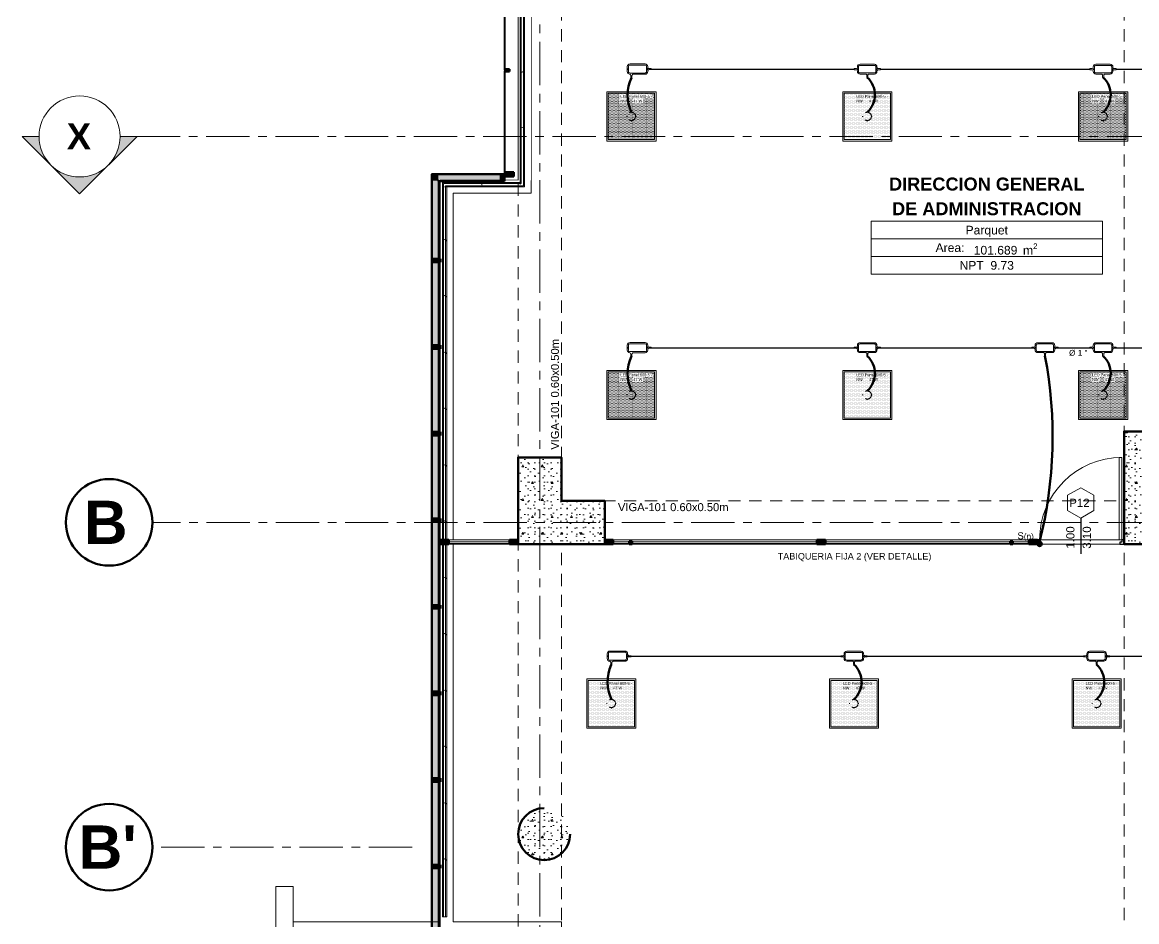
# Model space of a CAD drawing. Header units: inches. Extents: x -38 to 5698, y -33 to 92.
# Drawn here: x 188.34 to 201.22, y 25.34 to 35.72 of the extents above; entities that cross this region are included whole.
import ezdxf
from ezdxf.lldxf.tags import DXFTag

# ---------------------------------------------------------------- set-up
doc = ezdxf.new("R2010")
doc.units = ezdxf.units.IN
doc.header["$MEASUREMENT"] = 0
doc.set_wipeout_variables(frame=1)
for name, pattern in [('CONTINUA', [0]), ('DASHED', [0.75, 0.5, -0.25]), ('Hidden Line', [0.195611, 0.141111, -0.0545]), ('Punto & Raya', [0.65, 0.5, -0.075, 0, -0.075]), ('Rayas', [0.282222, 0.141111, -0.141111]), ('Wipeout_Contour', [1, 0, -1])]:
    doc.linetypes.add(name, pattern=pattern)
for name, color, linetype, lineweight in [('00 IE CKTO TOMAS', 111, 'Rayas', 18), ('ALUMBRADO_CONDUIT', 30, 'CONDUIT1', 30), ('Bancas', 1, 'Continuous', 13), ('CABLEADO EXT.', 3, 'PVCSUBT', 30), ('Luminarias', 5, 'Continuous', 20), ('pulsador', 4, 'Continuous', 40), ('Simb_Alumbrado', 140, 'CONTINUA', 30)]:
    doc.layers.add(name, color=color, linetype=linetype, lineweight=lineweight)
for name, color, linetype in [('02 _ ARQ _ ALB _ Ejes Generales', 7, 'Continuous'), ('02 _ ARQ _ ALB _ Muros Interiores', 7, 'Continuous'), ('02 _ ARQ _ ZON _ Espacio.3D', 7, 'Continuous'), ('08 _ STR _ EXT _ 06 Columnas', 7, 'Continuous'), ('08 _ STR _ EXT _ 07 Losa Aligerada', 7, 'Continuous'), ('08 _ STR _ EXT _ 08 Placas Inclinadas', 7, 'Continuous'), ('08 _ STR _ EXT _ 09 Vigas', 7, 'Continuous'), ('1TEXT', 8, 'Continuous'), ('Acabado - Muros', 7, 'Continuous'), ('Estructura - 04 MURO', 7, 'Continuous'), ('Interior - Escaleras & Barandillas', 7, 'Continuous'), ('Marcador - Secciones', 251, 'Continuous'), ('Notas - Etiquetas', 251, 'Continuous')]:
    doc.layers.add(name, color=color, linetype=linetype)
doc.styles.add('Annotative', font='arial.ttf')
doc.styles.add('Arial', font='arial.ttf')
doc.styles.add('Estilo_Generado_1', font='swisseb.ttf')
doc.styles.add('Estilo_Generado_4', font='swisse.ttf')
doc.styles.add('Estilo_Generado_7', font='swisse.ttf')
doc.styles.add('{18b73a54-fa43-428c-adcb-c1c7bbdf2c84}', font='Simplex.shx')
tags = doc.linetypes.add('CONDUIT', pattern='A,1.5,-0.210535,["con",{18b73a54-fa43-428c-adcb-c1c7bbdf2c84},S=0.2,R=0,X=0,Y=-0.065594],-0.702384', length=2.412919).pattern_tags.tags
tags[6] = DXFTag(74, 10)
tags = doc.linetypes.add('CONDUIT1', pattern='A,1,-0.19772,["con",{18b73a54-fa43-428c-adcb-c1c7bbdf2c84},S=0.2,R=0,X=0,Y=-0.065594],-0.593642', length=1.791362).pattern_tags.tags
tags[6] = DXFTag(74, 10)
tags = doc.linetypes.add('PVCSUBT', pattern='A,0.6,-0.3,0.6,-0.075691,["PVC",Standard,S=0.2,R=0,X=0,Y=-0.093724],-0.621005', length=2.196696).pattern_tags.tags
tags[10] = DXFTag(74, 10)
pattern_1 = [(0, (185.00002, 3e-09), (0, 0.3897114), [0.024375, -0.200625]), (0, (185.11252, 0.19486), (0, 0.3897114), [0.024375, -0.200625]), (60, (185.00002, 3e-09), (-0.3375, 0.1948557), [0.024375, -0.200625]), (60, (185.22502, 3e-09), (-0.3375, 0.1948557), [0.024375, -0.200625]), (120, (185.0244, 3e-09), (0.3375, 0.1948557), [0.024375, -0.200625]), (120, (185.2494, 3e-09), (0.3375, 0.1948557), [0.024375, -0.200625]), (0, (185.00002, 0.0375), (0, 0.075), [0, -0.075, 0, -0.1125]), (45, (185.03752, 0.0375), (-0.05303301, 0.05303301), [0, -0.05625, 0, -0.09375])]

# ---------------------------------------------------------------- blocks, each defined once
blk = doc.blocks.new('*U270')
at = {"layer": 'Luminarias', "linetype": 'DASHED', "lineweight": 0, "ltscale": 0.05}
blk.add_lwpolyline([(0, -0.005), (0, 0.005)], dxfattribs=at)
blk = doc.blocks.new('*U271')
at = {"color": 0, "linetype": 'ByBlock', "lineweight": -2, "transparency": 16777216}
for p, rotation in [((-0.05, 0), 90), ((0, -0.05), 180), ((0.05, 0), 269.9999999999999)]:
    blk.add_blockref('*U270', p, dxfattribs=dict(at, rotation=rotation))
blk.add_blockref('*U270', (0, 0.05), dxfattribs=at)
blk = doc.blocks.new('PANEL LED 50W')
at = {"layer": 'Luminarias'}
h = blk.add_hatch(dxfattribs=at)
h.set_pattern_fill('DOTS', color=4, scale=0.009097)
h.set_pattern_definition([(0, (0, -2e-14), (0.0072206, 0.01444116), [0, -0.01444116])])
h.paths.add_polyline_path([(-0.257, -0.257), (0.257, -0.257), (0.257, 0.257), (-0.257, 0.257)])
h.paths.add_polyline_path([(-0.13, 0.097), (0.185, 0.097), (0.185, 0.247), (-0.13, 0.247)], flags=24)
at = {"layer": 'Luminarias', "color": 4, "lineweight": 0}
for points in [[(-0.273, 0.273), (0.273, 0.273), (0.273, -0.273), (-0.273, -0.273)], [(-0.257, -0.257), (0.257, -0.257), (0.257, 0.257), (-0.257, 0.257)]]:
    blk.add_lwpolyline(points, close=True, dxfattribs=at)
at = {"layer": 'Luminarias', "color": 4, "linetype": 'DASHED', "lineweight": 0, "ltscale": 0.01}
blk.add_circle((0, 0), 0.0455, dxfattribs=at)
at = {"color": 4}
blk.add_blockref('*U271', (0, 0), dxfattribs=at)
at = {"layer": 'Luminarias', "color": 4, "insert": (-0.122, 0.239), "char_height": 0.03093, "width": 0.38285, "attachment_point": 1}
blk.add_mtext('{\\Ftxt|c0;LED Panel 600-5 - NW      47 W}', dxfattribs=at)
blk = doc.blocks.new('lumin 47')
at = {"layer": 'ALUMBRADO_CONDUIT', "xscale": 1.041283452965173, "yscale": 1.041283452965173, "zscale": 1.041283452965173}
blk.add_blockref('PANEL LED 50W', (-76.251, 24.243), dxfattribs=at)
blk = doc.blocks.new('oval t')
at = {"layer": 'Simb_Alumbrado', "lineweight": 13}
blk.add_lwpolyline([(0.014, 0.01, -0.414214), (0.004, 0.02), (0.004, 0.042), (-0.006, 0.042), (-0.006, 0.02, -0.414214), (-0.016, 0.01), (-0.066, 0.01, 0.414214), (-0.09, -0.014), (-0.09, -0.018, -0.414214), (-0.102, -0.03), (-0.121, -0.03), (-0.121, -0.04), (-0.102, -0.04, -0.451917), (-0.09, -0.054, 0.451917), (-0.066, -0.081), (0.066, -0.081, 0.414214), (0.09, -0.057), (0.09, -0.051, -0.398753), (0.102, -0.04), (0.121, -0.04), (0.121, -0.03), (0.102, -0.03, -0.368669), (0.09, -0.018), (0.09, -0.014, 0.414214), (0.066, 0.01), (0.014, 0.01)], format="xyb", dxfattribs=at)
blk.add_lwpolyline([(-0.066, 0), (0.066, 0, -0.414214), (0.08, -0.014), (0.08, -0.057, -0.414214), (0.066, -0.07), (-0.066, -0.07, -0.414214), (-0.08, -0.057), (-0.08, -0.014, -0.414214)], format="xyb", close=True, dxfattribs=at)
for points in [[(-0.091, -0.035), (-0.083, -0.035)], [(-0.087, -0.031), (-0.087, -0.039)], [(0.084, -0.035), (0.092, -0.035)], [(0.088, -0.031), (0.088, -0.039)]]:
    blk.add_lwpolyline(points, dxfattribs=at)
for centre in [(-0.087, -0.035), (0.088, -0.035)]:
    blk.add_circle(centre, 0.00419, dxfattribs=at)
blk = doc.blocks.new('CAJA OVAL TIPO L')
at = {"layer": 'Simb_Alumbrado', "lineweight": 13}
blk.add_lwpolyline([(-0.049, -0.079), (-0.049, -0.034, -0.380413), (-0.026, -0.009), (-0.026, -0.009, 0.341426), (-0.016, 0.003), (-0.016, 0.024), (-0.006, 0.024), (-0.006, 0.003, 0.414214), (0.006, -0.009), (0.114, -0.009, -0.414214), (0.139, -0.034), (0.139, -0.038, 0.414214), (0.151, -0.051), (0.172, -0.051), (0.172, -0.061), (0.151, -0.061, 0.414214), (0.139, -0.073), (0.139, -0.079, -0.414214), (0.114, -0.104), (-0.024, -0.104, -0.414214), (-0.049, -0.079, 0.414214)], format="xyb", dxfattribs=at)
for points in [[(-0.048, -0.056), (-0.04, -0.056)], [(-0.044, -0.051), (-0.044, -0.06)], [(0.132, -0.056), (0.141, -0.056)], [(0.137, -0.051), (0.137, -0.06)]]:
    blk.add_lwpolyline(points, dxfattribs=at)
blk.add_lwpolyline([(-0.024, -0.02), (0.114, -0.02, -0.414214), (0.128, -0.034), (0.128, -0.079, -0.414214), (0.114, -0.093), (-0.024, -0.093, -0.414214), (-0.038, -0.079), (-0.038, -0.034, -0.414214)], format="xyb", close=True, dxfattribs=at)
for centre in [(-0.044, -0.056), (0.137, -0.056)]:
    blk.add_circle(centre, 0.00438, dxfattribs=at)
blk = doc.blocks.new('pulsador')
at = {"layer": 'pulsador', "lineweight": 40}
h = blk.add_hatch(color=4, dxfattribs=at)
h.dxf.hatch_style = 1
h.paths.add_polyline_path([(246.231, 46.088, 1), (246.279, 46.088, 1)])
h.paths.add_polyline_path([(246.279, 46.088, -1), (246.232, 46.088, -1)], flags=16)
h.paths.add_polyline_path([(246.271, 46.088, -1), (246.239, 46.088, -1)], flags=0)
at = {"layer": 'pulsador'}
h = blk.add_hatch(color=4, dxfattribs=at)
h.dxf.hatch_style = 1
h.paths.add_polyline_path([(246.239, 46.088, 1), (246.271, 46.088, 1)])
at = {"layer": 'pulsador', "color": 4, "lineweight": 50}
blk.add_circle((246.255, 46.088), 0.0238, dxfattribs=at)
at = {"layer": 'pulsador', "color": 4, "lineweight": 40}
blk.add_circle((246.255, 46.088), 0.0235, dxfattribs=at)
at = {"layer": 'pulsador', "color": 4}
blk.add_circle((246.255, 46.088), 0.0159, dxfattribs=at)

msp = doc.modelspace()

# ---------------------------------------------------------------- hatches: boundary and pattern name
at = {"layer": '08 _ STR _ EXT _ 06 Columnas', "linetype": 'Continuous', "lineweight": 9}
h = msp.add_hatch(dxfattribs=at)
h.set_pattern_fill('HORMIGÓN_EN_MASA_0002', style=0, pattern_type=2)
h.set_pattern_definition(pattern_1)
h.paths.add_polyline_path([(201.97, 29.7), (201.97, 30.2), (201.57, 30.2), (201.57, 31), (201.07, 31), (201.07, 29.7)])
h = msp.add_hatch(dxfattribs=at)
h.set_pattern_fill('HORMIGÓN_EN_MASA_0002', style=0, pattern_type=2)
h.set_pattern_definition(pattern_1)
h.paths.add_polyline_path([(195.07, 29.7), (195.07, 30.2), (194.57, 30.2), (194.57, 30.7), (194.07, 30.7), (194.07, 29.7)])
h = msp.add_hatch(dxfattribs=at)
h.set_pattern_fill('HORMIGÓN_EN_MASA_0002', style=0, pattern_type=2)
h.set_pattern_definition(pattern_1)
h.paths.add_polyline_path([(194.071, 26.35, 0.414214), (194.371, 26.05, 0.414214), (194.671, 26.35, 0.414214), (194.371, 26.65, 0.414214)])
at = {"layer": 'Acabado - Muros', "linetype": 'Continuous', "lineweight": 9}
for points in [[(193.91, 36.365), (193.91, 35.175), (193.92, 35.175), (193.92, 36.365)], [(193.91, 35.165), (193.91, 33.975), (193.92, 33.975), (193.92, 35.165)], [(193.065, 33.97), (193.065, 32.98), (193.075, 32.98), (193.075, 33.97)], [(193.886, 33.98), (193.075, 33.98), (193.075, 33.97), (193.886, 33.97)], [(193.065, 32.97), (193.065, 31.98), (193.075, 31.98), (193.075, 32.97)], [(193.065, 31.97), (193.065, 30.98), (193.075, 30.98), (193.075, 31.97)], [(193.065, 30.97), (193.065, 29.98), (193.075, 29.98), (193.075, 30.97)], [(193.065, 29.97), (193.065, 28.98), (193.075, 28.98), (193.075, 29.97)], [(193.065, 28.97), (193.065, 27.98), (193.075, 27.98), (193.075, 28.97)], [(193.065, 27.97), (193.065, 26.98), (193.075, 26.98), (193.075, 27.97)], [(193.065, 26.97), (193.065, 25.98), (193.075, 25.98), (193.075, 26.97)], [(193.065, 25.97), (193.065, 24.98), (193.075, 24.98), (193.075, 25.97)]]:
    msp.add_hatch(color=250, dxfattribs=at).paths.add_polyline_path(points)
at = {"layer": 'Acabado - Muros', "linetype": 'Continuous', "lineweight": 0}
for points in [[(193.97, 35.183), (193.92, 35.183), (193.92, 35.158), (193.97, 35.158)], [(194.02, 33.995), (193.92, 33.995), (193.92, 33.945), (194.02, 33.945)]]:
    msp.add_hatch(color=254, dxfattribs=at).paths.add_polyline_path(points)
at = {"layer": 'Marcador - Secciones', "linetype": 'Continuous', "lineweight": 13}
for points in [[(188.342, 34.407), (188.673, 34.075, -0.198912), (188.536, 34.407)], [(189.667, 34.407), (189.473, 34.407, -0.198912), (189.335, 34.075)], [(188.673, 34.075), (189.004, 33.744), (189.335, 34.075, -0.414214)]]:
    msp.add_hatch(color=7, dxfattribs=at).paths.add_polyline_path(points)

# ---------------------------------------------------------------- linework, layer by layer
at = {"layer": '02 _ ARQ _ ALB _ Ejes Generales', "color": 251, "linetype": 'Punto & Raya', "lineweight": 13}
for p, q in [((194.32, 45.9), (194.32, 2.05)), ((192.845, 26.2), (189.845, 26.2))]:
    msp.add_line(p, q, dxfattribs=at)
at = {"layer": '02 _ ARQ _ ALB _ Ejes Generales', "color": 7, "linetype": 'Continuous', "lineweight": 60}
for centre in [(189.345, 29.95), (189.345, 26.2)]:
    msp.add_circle(centre, 0.5, dxfattribs=at)
at = {"layer": '02 _ ARQ _ ALB _ Muros Interiores', "color": 165, "linetype": 'Continuous', "lineweight": 15}
for p, q in [((201.015, 29.75), (201.015, 30.7)), ((201.015, 30.7), (201.045, 30.7)), ((201.045, 30.7), (201.045, 29.75)), ((201.045, 29.75), (201.015, 29.75))]:
    msp.add_line(p, q, dxfattribs=at)
at = {"layer": '02 _ ARQ _ ALB _ Muros Interiores', "color": 152, "linetype": 'Continuous', "lineweight": 25}
msp.add_line((200.57, 30), (200.57, 29.588), dxfattribs=at)
at = {"layer": '02 _ ARQ _ ALB _ Muros Interiores', "color": 7, "linetype": 'Continuous', "lineweight": 80}
for p, q in [((200.07, 29.7), (200.07, 29.75)), ((201.07, 29.7), (201.07, 29.75))]:
    msp.add_line(p, q, dxfattribs=at)
at = {"layer": '02 _ ARQ _ ALB _ Muros Interiores', "color": 165, "linetype": 'Continuous', "lineweight": 25}
for p, q in [((200.095, 29.75), (200.07, 29.75)), ((200.07, 29.75), (200.07, 29.7)), ((200.095, 29.72), (200.095, 29.75)), ((201.07, 29.75), (201.045, 29.75)), ((201.045, 29.75), (201.045, 29.72)), ((201.07, 29.7), (201.07, 29.75)), ((200.07, 29.7), (200.12, 29.7)), ((200.12, 29.72), (200.095, 29.72)), ((200.12, 29.7), (200.12, 29.72)), ((201.045, 29.72), (201.02, 29.72)), ((201.02, 29.72), (201.02, 29.7)), ((201.02, 29.7), (201.07, 29.7))]:
    msp.add_line(p, q, dxfattribs=at)
at = {"layer": '02 _ ARQ _ ALB _ Muros Interiores', "color": 251, "linetype": 'Continuous', "lineweight": 13, "flags": 128}
msp.add_lwpolyline([(200.57, 30.35), (200.418, 30.263), (200.418, 30.088), (200.57, 30), (200.722, 30.088), (200.722, 30.263)], close=True, dxfattribs=at)
at = {"layer": '02 _ ARQ _ ALB _ Muros Interiores', "color": 175, "linetype": 'Continuous', "lineweight": 15}
msp.add_arc((201.045, 29.75), 0.95, 90, 180, dxfattribs=at)
at = {"layer": '02 _ ARQ _ ZON _ Espacio.3D', "color": 252, "linetype": 'Continuous', "lineweight": 13}
for p, q in [((198.149, 33.427), (198.149, 32.816)), ((198.149, 33.427), (200.82, 33.427)), ((200.82, 32.816), (200.82, 33.427)), ((198.149, 33.223), (200.82, 33.223)), ((198.149, 33.02), (200.82, 33.02)), ((200.82, 32.816), (198.149, 32.816))]:
    msp.add_line(p, q, dxfattribs=at)
at = {"layer": '02 _ ARQ _ ZON _ Espacio.3D', "color": 254, "linetype": 'Continuous', "lineweight": 0, "flags": 128}
for points in [[(201.07, 31), (205.02, 31), (205.02, 39), (201.07, 39), (201.07, 39.75), (196.27, 39.75), (196.27, 39.4), (194.57, 39.4), (194.57, 37.7), (194.22, 37.7), (194.22, 33.75), (193.32, 33.75), (193.32, 29.75), (194.07, 29.75), (194.07, 30.7), (194.57, 30.7), (194.57, 30.2), (195.07, 30.2), (195.07, 29.75), (201.07, 29.75)], [(205.02, 18.65), (205.02, 29.7), (193.32, 29.7), (193.32, 25.338), (194.57, 25.338), (194.57, 25.163), (193.32, 25.163), (193.32, 18.649)]]:
    msp.add_lwpolyline(points, close=True, dxfattribs=at)
at = {"layer": '08 _ STR _ EXT _ 06 Columnas', "color": 7, "linetype": 'Continuous', "lineweight": 80, "flags": 128}
for points in [[(201.97, 29.7), (201.07, 29.7), (201.07, 31), (201.57, 31), (201.57, 30.2), (201.97, 30.2)], [(195.07, 29.7), (194.07, 29.7), (194.07, 30.7), (194.57, 30.7), (194.57, 30.2), (195.07, 30.2)]]:
    msp.add_lwpolyline(points, close=True, dxfattribs=at)
msp.add_lwpolyline([(194.371, 26.65, 2.414213), (194.671, 26.35)], format="xyb", dxfattribs=at)
at = {"layer": '08 _ STR _ EXT _ 07 Losa Aligerada', "color": 254, "linetype": 'Rayas', "lineweight": 18, "flags": 128}
msp.add_lwpolyline([(193.22, 11.97, 1.049431), (198.794, 6.3), (209.6, 6.3), (209.6, 6.2), (214.798, 6.2), (214.798, 7.2), (222.07, 7.2), (222.07, 5.664), (223.27, 5.664), (223.27, 4.2), (228.37, 4.2), (228.37, 5.664), (229.57, 5.664), (229.57, 7.2), (236.57, 7.2), (236.57, 15), (236.57, 15.15), (236.57, 15.15), (236.57, 15.8), (236.57, 15.8), (236.57, 20.35), (231.67, 20.35), (231.67, 22.35), (231.67, 22.6), (231.67, 24.5), (231.67, 24.75), (231.67, 26.75), (236.57, 26.75), (236.57, 39.9), (228.67, 39.9), (223.553, 39.9), (223.553, 40.9), (218.932, 40.9), (218.932, 39.9), (208.37, 39.9), (208.37, 41.435), (207.42, 41.435), (207.42, 42.9), (202.22, 42.9), (202.22, 41.435), (201.27, 41.435), (201.27, 39.9), (196.27, 39.9), (196.27, 41.1), (192.87, 41.1), (192.87, 37.7), (194.07, 37.7), (194.07, 33.9), (193.17, 33.9), (193.17, 21.266), (193.22, 21.266)], format="xyb", close=True, dxfattribs=at)
at = {"layer": '08 _ STR _ EXT _ 07 Losa Aligerada', "color": 254, "linetype": 'Continuous', "lineweight": 18, "flags": 128}
msp.add_lwpolyline([(221.559, 39.9), (208.37, 39.9), (208.37, 42.654), (207.42, 42.654), (207.42, 42.9), (202.22, 42.9), (202.22, 42.654), (201.27, 42.654), (201.27, 39.9), (196.12, 39.9), (196.12, 40.95), (193.02, 40.95), (193.02, 37.7), (194.164, 37.7), (194.164, 33.9), (193.17, 33.9), (193.17, 6.3), (212.718, 6.3), (212.718, 6.2), (217.425, 6.2)], dxfattribs=at)
at = {"layer": '08 _ STR _ EXT _ 08 Placas Inclinadas', "color": 7, "linetype": 'Continuous', "lineweight": 13, "flags": 128}
msp.add_lwpolyline([(194.57, 24.703), (194.57, 25.338)], dxfattribs=at)
at = {"layer": '08 _ STR _ EXT _ 09 Vigas', "color": 251, "linetype": 'Hidden Line', "lineweight": 13}
for p, q in [((194.57, 30.2), (194.57, 39.4)), ((201.07, 30.2), (201.07, 39.4)), ((194.57, 30.2), (201.07, 30.2)), ((194.57, 17.4), (194.57, 29.7)), ((194.57, 29.7), (229.07, 29.7)), ((201.07, 17.4), (201.07, 29.7))]:
    msp.add_line(p, q, dxfattribs=at)
at = {"layer": 'Acabado - Muros', "color": 7, "linetype": 'Continuous', "lineweight": 60}
for p, q in [((193.92, 35.183), (193.92, 35.158)), ((193.97, 35.183), (193.92, 35.183)), ((193.97, 35.158), (193.92, 35.158)), ((193.97, 35.183), (193.97, 35.158)), ((193.92, 33.995), (193.92, 33.945)), ((194.02, 33.995), (193.92, 33.995)), ((194.02, 33.995), (194.02, 33.945)), ((193.075, 33.97), (193.075, 24.761)), ((193.911, 33.97), (193.075, 33.97)), ((194.02, 33.945), (193.92, 33.945)), ((194.07, 29.75), (194.07, 29.7)), ((195.07, 29.75), (195.07, 29.7)), ((200.07, 29.75), (200.07, 29.7))]:
    msp.add_line(p, q, dxfattribs=at)
at = {"layer": 'Acabado - Muros', "color": 7, "linetype": 'Continuous', "lineweight": 13, "flags": 128}
for points in [[(193.91, 36.365), (193.92, 36.365), (193.92, 35.175), (193.91, 35.175)], [(193.91, 35.165), (193.92, 35.165), (193.92, 33.975), (193.91, 33.975)], [(193.065, 32.97), (193.075, 32.97), (193.075, 31.98), (193.065, 31.98)], [(193.065, 31.97), (193.075, 31.97), (193.075, 30.98), (193.065, 30.98)], [(193.065, 30.97), (193.075, 30.97), (193.075, 29.98), (193.065, 29.98)], [(193.065, 29.97), (193.075, 29.97), (193.075, 28.98), (193.065, 28.98)], [(193.065, 28.97), (193.075, 28.97), (193.075, 27.98), (193.065, 27.98)], [(193.065, 27.97), (193.075, 27.97), (193.075, 26.98), (193.065, 26.98)], [(193.065, 26.97), (193.075, 26.97), (193.075, 25.98), (193.065, 25.98)], [(193.065, 25.97), (193.075, 25.97), (193.075, 24.98), (193.065, 24.98)]]:
    msp.add_lwpolyline(points, close=True, dxfattribs=at)
for points in [[(193.075, 33.98), (193.075, 32.98), (193.065, 32.98), (193.065, 33.97)], [(193.065, 33.97), (193.886, 33.97)], [(193.075, 33.98), (193.886, 33.98), (193.886, 33.97)]]:
    msp.add_lwpolyline(points, dxfattribs=at)
at = {"layer": 'ALUMBRADO_CONDUIT', "color": 30, "lineweight": 30, "ltscale": 0.4, "true_color": 0xf26722}
for p, q in [((195.609, 35.184), (197.951, 35.184)), ((198.255, 35.184), (200.676, 35.184)), ((200.98, 35.184), (203.401, 35.184)), ((195.609, 31.967), (197.951, 31.967)), ((198.255, 31.967), (200.004, 31.967)), ((200.308, 31.967), (200.676, 31.967)), ((200.98, 31.967), (203.401, 31.967)), ((195.376, 28.404), (197.797, 28.404)), ((198.101, 28.404), (200.601, 28.404)), ((200.905, 28.404), (203.404, 28.404))]:
    msp.add_line(p, q, dxfattribs=at)
at = {"layer": 'CABLEADO EXT.', "color": 3, "lineweight": 80}
for centre, radius, start, end in [((195.811, 34.886), 0.476, 155.3702, 204.8494), ((197.917, 34.887), 0.275, 312.972, 47.028), ((200.642, 34.887), 0.275, 312.972, 47.028), ((195.811, 31.669), 0.476, 155.3702, 204.8494), ((197.917, 31.67), 0.275, 312.972, 47.028), ((195.264, 30.938, 0), 4.981, 345.8946, 10.8015), ((200.642, 31.67), 0.275, 312.972, 47.028), ((195.579, 28.106), 0.476, 155.3702, 204.8494), ((197.763, 28.107), 0.275, 312.972, 47.028), ((200.566, 28.107), 0.275, 312.972, 47.028)]:
    msp.add_arc(centre, radius, start, end, dxfattribs=at)
at = {"layer": 'Marcador - Secciones', "color": 7, "linetype": 'Continuous', "lineweight": 13, "flags": 128}
for points in [[(188.342, 34.407), (188.536, 34.407, 0.198912)], [(189.667, 34.407), (189.473, 34.407, -0.198912)]]:
    msp.add_lwpolyline(points, format="xyb", dxfattribs=at)
msp.add_lwpolyline([(189.667, 34.407), (189.004, 33.744), (188.342, 34.407)], dxfattribs=at)
at = {"layer": 'Marcador - Secciones', "color": 7, "linetype": 'Continuous', "lineweight": 13}
msp.add_circle((189.004, 34.407), 0.468, dxfattribs=at)

# ---------------------------------------------------------------- block references
for p in [(271.63, 10.395), (274.355, 10.395), (277.08, 10.395), (271.63, 7.178), (274.355, 7.178), (277.08, 7.178), (271.398, 3.615), (274.201, 3.615), (277.005, 3.615)]:
    msp.add_blockref('lumin 47', p)
at = {"color": 4, "lineweight": 40}
msp.add_blockref('pulsador', (-46.16, -16.388), dxfattribs=at)
at = {"layer": 'ALUMBRADO_CONDUIT', "linetype": 'CONDUIT', "lineweight": 30, "xscale": -1.253906979044094, "yscale": 1.253906979044094, "zscale": 1.253906979044094, "rotation": 180}
for p in [(195.393, 35.114), (195.393, 31.897), (195.161, 28.334)]:
    msp.add_blockref('CAJA OVAL TIPO L', p, dxfattribs=at)
at = {"layer": 'Bancas', "color": 252, "true_color": 0x939598, "xscale": 1.253906979044094, "yscale": 1.253906979044094, "zscale": 1.253906979044094, "rotation": 180}
for p in [(198.103, 35.14), (200.828, 35.14), (198.103, 31.923), (200.156, 31.923), (200.828, 31.923), (197.949, 28.36), (200.753, 28.36)]:
    msp.add_blockref('oval t', p, dxfattribs=at)

# ---------------------------------------------------------------- texts
at = {"layer": '02 _ ARQ _ ALB _ Ejes Generales', "color": 7, "lineweight": 30, "char_height": 0.5, "attachment_point": 1, "style": 'Estilo_Generado_1'}
for s, insert in [('\\A1;{\\pql;\\pt0;\\fSwis721 Ex BT|b1|i0|c0|p34;B}', (189.053, 30.2)), ("\\A1;{\\pql;\\pt0;\\fSwis721 Ex BT|b1|i0|c0|p34;B'}", (188.993, 26.45))]:
    msp.add_mtext(s, dxfattribs=dict(at, insert=insert))
at = {"layer": '02 _ ARQ _ ALB _ Muros Interiores', "color": 251, "lineweight": 25, "insert": (200.437, 30.128), "char_height": 0.095, "attachment_point": 7, "style": 'Estilo_Generado_4'}
msp.add_mtext('\\A1;{\\pql;\\pt0;\\fSwis721 Ex BT|b0|i0|c0|p34;P12\\fSwis721 Ex BT|b0|i0|c0|p34;\\fSwis721 Ex BT|b0|i0|c0|p34;\\fSwis721 Ex BT|b0|i0|c0|p34;}', dxfattribs=at)
at = {"layer": '02 _ ARQ _ ALB _ Muros Interiores', "color": 251, "lineweight": 25, "char_height": 0.095, "attachment_point": 7, "rotation": 90, "style": 'Estilo_Generado_4'}
for s, insert in [('\\A1;{\\pql;\\pt0;\\fSwis721 Ex BT|b0|i0|c0|p34;1.00\\fSwis721 Ex BT|b0|i0|c0|p34;\\A1{\\H.66x;\\S^  ;}\\fSwis721 Ex BT|b0|i0|c0|p34;\\fSwis721 Ex BT|b0|i0|c0|p34;}', (200.525, 29.646)), ('\\A1;{\\pql;\\pt0;\\fSwis721 Ex BT|b0|i0|c0|p34;3.10\\fSwis721 Ex BT|b0|i0|c0|p34;\\A1{\\H.66x;\\S^  ;}\\fSwis721 Ex BT|b0|i0|c0|p34;\\fSwis721 Ex BT|b0|i0|c0|p34;}', (200.715, 29.646))]:
    msp.add_mtext(s, dxfattribs=dict(at, insert=insert))
at = {"layer": '02 _ ARQ _ ZON _ Espacio.3D', "color": 252, "lineweight": 25, "attachment_point": 2}
for s, insert, char_height, style in [('\\A1;{\\pqc;\\pt0;\\fSwis721 Ex BT|b1|i0|c0|p34;DIRECCION GENERAL}', (199.484, 33.932), 0.15, 'Estilo_Generado_1'), ('\\A1;{\\pqc;\\pt0;\\fSwis721 Ex BT|b1|i0|c0|p34;DE ADMINISTRACION}', (199.484, 33.647), 0.15, 'Estilo_Generado_1'), ('\\A1;{\\pqc;\\pt0;\\fSwis721 Ex BT|b0|i0|c238|p34;Parquet}', (199.484, 33.375), 0.1, 'Estilo_Generado_7'), ('\\A1;{\\pqc;\\pt0;\\fSwis721 Ex BT|b0|i0|c238|p34;Area: }', (199.06, 33.172), 0.1, 'Estilo_Generado_7'), ('\\A1;{\\pqc;\\pt0,0.3;\\fSwis721 Ex BT|b0|i0|c238|p34;101.689\\fSwis721 Ex BT|b0|i0|c238|p34;\\A1{\\H.66x;\\S^  ;}\\fSwis721 Ex BT|b0|i0|c238|p34; m\\fSwis721 Ex BT|b0|i0|c238|p34;\\A1{\\H.66x;\\S2^  ;}}', (199.702, 33.172), 0.1, 'Estilo_Generado_7'), ('\\A1;{\\pqc;\\pt0;\\fSwis721 Ex BT|b0|i0|c238|p34;NPT  9.73}', (199.484, 32.968), 0.1, 'Estilo_Generado_7')]:
    msp.add_mtext(s, dxfattribs=dict(at, insert=insert, char_height=char_height, style=style))
at = {"layer": '1TEXT', "color": 50, "linetype": 'Continuous', "style": 'Arial'}
msp.add_text('%%C 1 "', height=0.0679, rotation=0, dxfattribs=at).set_placement((200.435, 31.874))
at = {"layer": 'Marcador - Secciones', "color": 5, "lineweight": 25, "insert": (188.856, 34.257), "char_height": 0.3, "attachment_point": 7, "style": 'Estilo_Generado_1'}
msp.add_mtext('\\A1;{\\pql;\\pt0;\\fSwis721 Ex BT|b1|i0|c0|p34;X}', dxfattribs=at)
at = {"layer": 'Notas - Etiquetas', "color": 8, "linetype": 'Continuous', "lineweight": 13, "style": 'Estilo_Generado_4'}
for s, insert, char_height, attachment_point, rotation in [('\\A1;{\\pql;\\fSwis721 Ex BT|b0|i0|c0|p34;VIGA-101\\fSwis721 Ex BT|b0|i0|c0|p34; \\fSwis721 Ex BT|b0|i0|c0|p34;0.60\\fSwis721 Ex BT|b0|i0|c0|p34;x\\fSwis721 Ex BT|b0|i0|c0|p34;0.50\\fSwis721 Ex BT|b0|i0|c0|p34;m}', (194.543, 30.789), 0.0925, 7, 90), ('\\A1;{\\pql;\\fSwis721 Ex BT|b0|i0|c0|p34;TABIQUERIA FIJA 2 (VER DETALLE)\\fSwis721 Ex BT|b0|i0|c0|p34; }', (197.069, 29.547), 0.075, 4, 0)]:
    msp.add_mtext(s, dxfattribs=dict(at, insert=insert, char_height=char_height, attachment_point=attachment_point, rotation=rotation))
at = {"layer": 'Notas - Etiquetas', "color": 8, "linetype": 'Continuous', "lineweight": 13, "insert": (195.223, 30.172), "char_height": 0.0925, "attachment_point": 1, "style": 'Estilo_Generado_4'}
msp.add_mtext('\\A1;{\\pql;\\fSwis721 Ex BT|b0|i0|c0|p34;VIGA-101\\fSwis721 Ex BT|b0|i0|c0|p34; \\fSwis721 Ex BT|b0|i0|c0|p34;0.60\\fSwis721 Ex BT|b0|i0|c0|p34;x\\fSwis721 Ex BT|b0|i0|c0|p34;0.50\\fSwis721 Ex BT|b0|i0|c0|p34;m}', dxfattribs=at)

# ---------------------------------------------------------------- wipeouts: each hides what was drawn before it
at = {"color": 254, "linetype": 'Wipeout_Contour', "lineweight": 0, "ltscale": 6458.754026}
msp.add_wipeout([(191.47, 25.743), (191.27, 25.743), (191.27, 25.107), (191.47, 25.107)], dxfattribs=at).dxf.layer = '08 _ STR _ EXT _ 08 Placas Inclinadas'

# ---------------------------------------------------------------- next in the draw order: linework, layer by layer
at = {"layer": '08 _ STR _ EXT _ 08 Placas Inclinadas', "color": 7, "linetype": 'Continuous', "lineweight": 13, "flags": 128}
for points in [[(191.47, 25.743), (191.27, 25.743)], [(191.27, 25.107), (191.27, 25.743)], [(191.47, 24.703), (191.47, 25.743)]]:
    msp.add_lwpolyline(points, dxfattribs=at)

# ---------------------------------------------------------------- next in the draw order: wipeouts: each hides what was drawn before it
at = {"color": 254, "linetype": 'Wipeout_Contour', "lineweight": 0, "ltscale": 9717.888916}
msp.add_wipeout([(195.37, 29.75), (195.37, 29.733), (195.386, 29.733), (195.386, 29.7), (197.52, 29.7), (197.52, 29.75)], dxfattribs=at).dxf.layer = 'Acabado - Muros'
at = {"color": 254, "linetype": 'Wipeout_Contour', "lineweight": 0, "ltscale": 9733.65095}
msp.add_wipeout([(199.77, 29.75), (197.62, 29.75), (197.62, 29.7), (199.753, 29.7), (199.753, 29.733), (199.77, 29.733)], dxfattribs=at).dxf.layer = 'Acabado - Muros'
at = {"color": 254, "linetype": 'Wipeout_Contour', "lineweight": 0, "ltscale": 4849.738015}
msp.add_wipeout([(193.32, 33.9), (193.17, 33.9), (193.32, 33.75)], dxfattribs=at).dxf.layer = 'Estructura - 04 MURO'

# ---------------------------------------------------------------- next in the draw order: wipeouts: each hides what was drawn before it
at = {"color": 254, "linetype": 'Wipeout_Contour', "lineweight": 0, "ltscale": 9711.304437}
msp.add_wipeout([(195.17, 29.75), (195.17, 29.7), (195.353, 29.7), (195.353, 29.733), (195.37, 29.733), (195.37, 29.75)], dxfattribs=at).dxf.layer = 'Acabado - Muros'
at = {"color": 254, "linetype": 'Wipeout_Contour', "lineweight": 0, "ltscale": 9740.235479}
msp.add_wipeout([(199.97, 29.75), (199.77, 29.75), (199.77, 29.733), (199.786, 29.733), (199.786, 29.7), (199.97, 29.7)], dxfattribs=at).dxf.layer = 'Acabado - Muros'
at = {"color": 254, "linetype": 'Wipeout_Contour', "lineweight": 0, "ltscale": 4850.563769}
msp.add_wipeout([(193.32, 33.75), (193.17, 33.9), (193.17, 33.75)], dxfattribs=at).dxf.layer = 'Estructura - 04 MURO'

# ---------------------------------------------------------------- next in the draw order: hatches: boundary and pattern name
at = {"layer": 'Acabado - Muros', "linetype": 'Continuous', "lineweight": 13}
msp.add_hatch(color=253, dxfattribs=at).paths.add_polyline_path([(193.15, 33.97), (193.075, 33.97), (193.075, 33.895), (193.15, 33.895)])

# ---------------------------------------------------------------- next in the draw order: linework, layer by layer
at = {"layer": 'Acabado - Muros', "color": 7, "linetype": 'Continuous', "lineweight": 60}
for p, q in [((193.155, 33.895), (193.15, 33.895)), ((193.15, 33.895), (193.15, 33.89))]:
    msp.add_line(p, q, dxfattribs=at)
at = {"layer": 'Acabado - Muros', "color": 251, "linetype": 'Continuous', "lineweight": 13, "flags": 128}
for points in [[(197.52, 29.75), (195.17, 29.75)], [(199.97, 29.75), (197.62, 29.75)], [(195.353, 29.7), (195.17, 29.7)], [(197.52, 29.7), (195.386, 29.7)], [(199.753, 29.7), (197.62, 29.7)], [(199.97, 29.7), (199.786, 29.7)]]:
    msp.add_lwpolyline(points, dxfattribs=at)
at = {"layer": 'Estructura - 04 MURO', "color": 7, "linetype": 'Continuous', "lineweight": 13, "flags": 128}
msp.add_lwpolyline([(193.17, 33.9), (194.07, 33.9)], dxfattribs=at)

# ---------------------------------------------------------------- next in the draw order: wipeouts: each hides what was drawn before it
at = {"color": 254, "linetype": 'Wipeout_Contour', "lineweight": 0, "ltscale": 6466.554075}
msp.add_wipeout([(193.17, 33.75), (193.17, 25.338), (193.32, 25.338), (193.32, 33.75)], dxfattribs=at).dxf.layer = 'Estructura - 04 MURO'

# ---------------------------------------------------------------- next in the draw order: hatches: boundary and pattern name
at = {"layer": 'Acabado - Muros', "linetype": 'Continuous', "lineweight": 13}
for points in [[(193.075, 32.995), (193.155, 32.995), (193.155, 33.895), (193.075, 33.895)], [(193.075, 31.995), (193.155, 31.995), (193.155, 32.955), (193.075, 32.955)], [(193.075, 30.995), (193.155, 30.995), (193.155, 31.955), (193.075, 31.955)], [(193.075, 29.995), (193.155, 29.995), (193.155, 30.955), (193.075, 30.955)], [(193.075, 28.995), (193.155, 28.995), (193.155, 29.955), (193.075, 29.955)], [(193.075, 27.995), (193.155, 27.995), (193.155, 28.955), (193.075, 28.955)], [(193.075, 26.995), (193.155, 26.995), (193.155, 27.955), (193.075, 27.955)], [(193.075, 25.995), (193.155, 25.995), (193.155, 26.955), (193.075, 26.955)], [(193.075, 24.995), (193.155, 24.995), (193.155, 25.955), (193.075, 25.955)]]:
    msp.add_hatch(color=253, dxfattribs=at).paths.add_polyline_path(points)
at = {"layer": 'Acabado - Muros', "linetype": 'Continuous', "lineweight": 0}
for points in [[(193.175, 32.995), (193.075, 32.995), (193.075, 32.955), (193.175, 32.955)], [(193.175, 31.995), (193.075, 31.995), (193.075, 31.955), (193.175, 31.955)], [(193.175, 30.995), (193.075, 30.995), (193.075, 30.955), (193.175, 30.955)], [(193.175, 29.995), (193.075, 29.995), (193.075, 29.955), (193.175, 29.955)], [(193.175, 28.995), (193.075, 28.995), (193.075, 28.955), (193.175, 28.955)], [(193.175, 27.995), (193.075, 27.995), (193.075, 27.955), (193.175, 27.955)], [(193.175, 26.995), (193.075, 26.995), (193.075, 26.955), (193.175, 26.955)], [(193.175, 25.995), (193.075, 25.995), (193.075, 25.955), (193.175, 25.955)]]:
    msp.add_hatch(color=254, dxfattribs=at).paths.add_polyline_path(points)

# ---------------------------------------------------------------- next in the draw order: linework, layer by layer
at = {"layer": '02 _ ARQ _ ALB _ Ejes Generales', "color": 251, "linetype": 'Punto & Raya', "lineweight": 13}
msp.add_line((240.57, 29.95), (189.845, 29.95), dxfattribs=at)
at = {"layer": '08 _ STR _ EXT _ 08 Placas Inclinadas', "color": 7, "linetype": 'Continuous', "lineweight": 13, "flags": 128}
for points in [[(193.17, 25.338), (191.47, 25.338)], [(194.57, 25.338), (193.32, 25.338)]]:
    msp.add_lwpolyline(points, dxfattribs=at)
at = {"layer": 'Acabado - Muros', "color": 7, "linetype": 'Continuous', "lineweight": 60}
for p, q in [((193.155, 33.895), (193.155, 32.995)), ((193.175, 32.995), (193.075, 32.995)), ((193.175, 32.995), (193.175, 32.955)), ((193.175, 32.955), (193.075, 32.955)), ((193.155, 32.955), (193.155, 31.995)), ((193.175, 31.995), (193.075, 31.995)), ((193.175, 31.955), (193.075, 31.955)), ((193.155, 31.955), (193.155, 30.995)), ((193.175, 31.995), (193.175, 31.955)), ((193.175, 30.995), (193.075, 30.995)), ((193.175, 30.955), (193.075, 30.955)), ((193.155, 30.955), (193.155, 29.995)), ((193.175, 30.995), (193.175, 30.955)), ((193.175, 29.995), (193.075, 29.995)), ((193.175, 29.955), (193.075, 29.955)), ((193.155, 29.955), (193.155, 28.995)), ((193.175, 29.995), (193.175, 29.955)), ((193.17, 29.75), (193.17, 29.7)), ((193.175, 28.995), (193.075, 28.995)), ((193.175, 28.995), (193.175, 28.955)), ((193.175, 28.955), (193.075, 28.955)), ((193.155, 28.955), (193.155, 27.995)), ((193.175, 27.995), (193.075, 27.995)), ((193.175, 27.955), (193.075, 27.955)), ((193.155, 27.955), (193.155, 26.995)), ((193.175, 27.995), (193.175, 27.955)), ((193.175, 26.995), (193.075, 26.995)), ((193.175, 26.955), (193.075, 26.955)), ((193.155, 26.955), (193.155, 25.995)), ((193.175, 26.995), (193.175, 26.955)), ((193.175, 25.995), (193.075, 25.995)), ((193.175, 25.955), (193.075, 25.955)), ((193.155, 25.955), (193.155, 24.995)), ((193.175, 25.995), (193.175, 25.955))]:
    msp.add_line(p, q, dxfattribs=at)
at = {"layer": 'Estructura - 04 MURO', "color": 7, "linetype": 'Continuous', "lineweight": 13, "flags": 128}
for points in [[(193.17, 33.9), (193.17, 25.338)], [(193.32, 25.338), (193.32, 33.75)]]:
    msp.add_lwpolyline(points, dxfattribs=at)
at = {"layer": 'Interior - Escaleras & Barandillas', "color": 161, "linetype": 'Continuous', "lineweight": 13}
for p, q in [((193.195, 33.875), (193.195, 25.393)), ((193.207, 33.862), (193.207, 25.393)), ((193.232, 25.393), (193.232, 33.837)), ((193.245, 25.393), (193.245, 33.825)), ((193.195, 25.393), (193.245, 25.393))]:
    msp.add_line(p, q, dxfattribs=at)
at = {"layer": 'Interior - Escaleras & Barandillas', "color": 161, "linetype": 'Continuous', "lineweight": 13, "flags": 128}
for points in [[(193.239, 33.199, 1), (193.201, 33.199, 1)], [(193.239, 32.549, 1), (193.201, 32.549, 1)], [(193.239, 31.898, 1), (193.201, 31.898, 1)], [(193.239, 31.248, 1), (193.201, 31.248, 1)], [(193.239, 30.597, 1), (193.201, 30.597, 1)], [(193.239, 29.947, 1), (193.201, 29.947, 1)], [(193.239, 29.296, 1), (193.201, 29.296, 1)], [(193.239, 28.646, 1), (193.201, 28.646, 1)], [(193.239, 27.995, 1), (193.201, 27.995, 1)], [(193.239, 27.345, 1), (193.201, 27.345, 1)], [(193.239, 26.694, 1), (193.201, 26.694, 1)], [(193.239, 26.044, 1), (193.201, 26.044, 1)]]:
    msp.add_lwpolyline(points, format="xyb", dxfattribs=at)

# ---------------------------------------------------------------- next in the draw order: wipeouts: each hides what was drawn before it
at = {"color": 254, "linetype": 'Wipeout_Contour', "lineweight": 0, "ltscale": 6479.37561}
msp.add_wipeout([(195.386, 29.705), (197.52, 29.705), (197.52, 29.725), (195.386, 29.725)], dxfattribs=at).dxf.layer = 'Acabado - Muros'
at = {"color": 254, "linetype": 'Wipeout_Contour', "lineweight": 0, "ltscale": 6488.308109}
msp.add_wipeout([(197.62, 29.705), (199.753, 29.705), (199.753, 29.725), (197.62, 29.725)], dxfattribs=at).dxf.layer = 'Acabado - Muros'
at = {"color": 254, "linetype": 'Wipeout_Contour', "lineweight": 0, "ltscale": 4852.437439}
msp.add_wipeout([(194.22, 33.9), (194.07, 33.9), (194.22, 33.75)], dxfattribs=at).dxf.layer = 'Estructura - 04 MURO'

# ---------------------------------------------------------------- next in the draw order: hatches: boundary and pattern name
at = {"layer": 'Acabado - Muros', "linetype": 'Continuous', "lineweight": 0}
msp.add_hatch(color=254, dxfattribs=at).paths.add_polyline_path([(197.52, 29.75), (197.52, 29.7), (197.62, 29.7), (197.62, 29.75)])

# ---------------------------------------------------------------- next in the draw order: linework, layer by layer
at = {"layer": 'Acabado - Muros', "color": 7, "linetype": 'Continuous', "lineweight": 60}
for p, q in [((197.52, 29.75), (197.52, 29.7)), ((197.62, 29.75), (197.52, 29.75)), ((197.62, 29.75), (197.62, 29.7)), ((197.62, 29.7), (197.52, 29.7))]:
    msp.add_line(p, q, dxfattribs=at)
at = {"layer": 'Acabado - Muros', "color": 7, "linetype": 'Continuous', "lineweight": 13, "flags": 128}
for points in [[(195.386, 29.705), (195.386, 29.725), (197.52, 29.725), (197.52, 29.705)], [(197.62, 29.705), (197.62, 29.725), (199.753, 29.725), (199.753, 29.705)]]:
    msp.add_lwpolyline(points, close=True, dxfattribs=at)

# ---------------------------------------------------------------- next in the draw order: wipeouts: each hides what was drawn before it
at = {"color": 254, "linetype": 'Wipeout_Contour', "lineweight": 0, "ltscale": 6468.045308}
msp.add_wipeout([(193.27, 29.7), (193.97, 29.7), (193.97, 29.75), (193.27, 29.75)], dxfattribs=at).dxf.layer = 'Acabado - Muros'
at = {"color": 254, "linetype": 'Wipeout_Contour', "lineweight": 0, "ltscale": 4853.263206}
msp.add_wipeout([(194.07, 33.9), (194.07, 33.75), (194.22, 33.75)], dxfattribs=at).dxf.layer = 'Estructura - 04 MURO'

# ---------------------------------------------------------------- next in the draw order: linework, layer by layer
at = {"layer": 'Acabado - Muros', "color": 251, "linetype": 'Continuous', "lineweight": 13, "flags": 128}
for points in [[(193.97, 29.75), (193.27, 29.75)], [(193.97, 29.7), (193.27, 29.7)]]:
    msp.add_lwpolyline(points, dxfattribs=at)
at = {"layer": 'Estructura - 04 MURO', "color": 7, "linetype": 'Continuous', "lineweight": 13, "flags": 128}
msp.add_lwpolyline([(194.22, 33.75), (194.22, 37.7)], dxfattribs=at)

# ---------------------------------------------------------------- next in the draw order: wipeouts: each hides what was drawn before it
at = {"color": 254, "linetype": 'Wipeout_Contour', "lineweight": 0, "ltscale": 6474.610459}
msp.add_wipeout([(195.17, 29.705), (195.353, 29.705), (195.353, 29.725), (195.17, 29.725)], dxfattribs=at).dxf.layer = 'Acabado - Muros'
at = {"color": 254, "linetype": 'Wipeout_Contour', "lineweight": 0, "ltscale": 6493.073306}
msp.add_wipeout([(199.786, 29.705), (199.97, 29.705), (199.97, 29.725), (199.786, 29.725)], dxfattribs=at).dxf.layer = 'Acabado - Muros'
at = {"color": 254, "linetype": 'Wipeout_Contour', "lineweight": 0, "ltscale": 6468.667502}
msp.add_wipeout([(193.32, 33.75), (194.07, 33.75), (194.07, 33.9), (193.32, 33.9)], dxfattribs=at).dxf.layer = 'Estructura - 04 MURO'

# ---------------------------------------------------------------- next in the draw order: hatches: boundary and pattern name
at = {"layer": 'Acabado - Muros', "linetype": 'Continuous', "lineweight": 13}
msp.add_hatch(color=253, dxfattribs=at).paths.add_polyline_path([(193.15, 33.97), (193.15, 33.89), (193.871, 33.89), (193.871, 33.97)])
at = {"layer": 'Acabado - Muros', "linetype": 'Continuous', "lineweight": 0}
for points in [[(193.871, 33.89), (193.911, 33.89), (193.911, 33.97), (193.871, 33.97)], [(195.17, 29.7), (195.17, 29.75), (195.07, 29.75), (195.07, 29.7)], [(199.97, 29.7), (200.07, 29.7), (200.07, 29.75), (199.97, 29.75)], [(195.353, 29.733), (195.353, 29.7), (195.386, 29.7), (195.386, 29.733)], [(199.753, 29.733), (199.753, 29.7), (199.786, 29.7), (199.786, 29.733)]]:
    msp.add_hatch(color=254, dxfattribs=at).paths.add_polyline_path(points)

# ---------------------------------------------------------------- next in the draw order: linework, layer by layer
at = {"layer": 'Acabado - Muros', "color": 7, "linetype": 'Continuous', "lineweight": 60}
for p, q in [((193.911, 33.89), (193.15, 33.89)), ((193.871, 33.97), (193.871, 33.89)), ((193.911, 33.97), (193.911, 33.89)), ((195.17, 29.75), (195.07, 29.75)), ((195.17, 29.75), (195.17, 29.7)), ((200.07, 29.75), (199.97, 29.75)), ((199.97, 29.75), (199.97, 29.7)), ((195.17, 29.7), (195.07, 29.7)), ((195.353, 29.733), (195.353, 29.7)), ((195.386, 29.733), (195.353, 29.733)), ((195.386, 29.7), (195.353, 29.7)), ((195.386, 29.733), (195.386, 29.7)), ((199.753, 29.733), (199.753, 29.7)), ((199.786, 29.733), (199.753, 29.733)), ((199.786, 29.7), (199.753, 29.7)), ((199.786, 29.733), (199.786, 29.7)), ((200.07, 29.7), (199.97, 29.7))]:
    msp.add_line(p, q, dxfattribs=at)
at = {"layer": 'Acabado - Muros', "color": 7, "linetype": 'Continuous', "lineweight": 13, "flags": 128}
for points in [[(195.17, 29.705), (195.17, 29.725), (195.353, 29.725), (195.353, 29.705)], [(199.786, 29.705), (199.786, 29.725), (199.97, 29.725), (199.97, 29.705)]]:
    msp.add_lwpolyline(points, close=True, dxfattribs=at)
at = {"layer": 'Estructura - 04 MURO', "color": 7, "linetype": 'Continuous', "lineweight": 13, "flags": 128}
msp.add_lwpolyline([(193.32, 33.75), (194.22, 33.75)], dxfattribs=at)
at = {"layer": 'Interior - Escaleras & Barandillas', "color": 161, "linetype": 'Continuous', "lineweight": 13}
msp.add_line((193.22, 33.825), (194.145, 33.825), dxfattribs=at)
at = {"layer": 'Interior - Escaleras & Barandillas', "color": 161, "linetype": 'Continuous', "lineweight": 13, "flags": 128}
msp.add_lwpolyline([(193.67, 33.869, 1), (193.67, 33.831)], format="xyb", dxfattribs=at)

# ---------------------------------------------------------------- next in the draw order: texts
at = {"layer": '00 IE CKTO TOMAS', "insert": (199.838, 29.735, 0), "char_height": 0.08, "width": 0.76804, "attachment_point": 7, "style": 'Annotative'}
msp.add_mtext('S{\\H0.84375x;(n)}', dxfattribs=at)

# ---------------------------------------------------------------- next in the draw order: wipeouts: each hides what was drawn before it
at = {"color": 254, "linetype": 'Wipeout_Contour', "lineweight": 0, "ltscale": 6468.044572}
msp.add_wipeout([(193.27, 29.705), (193.97, 29.705), (193.97, 29.725), (193.27, 29.725)], dxfattribs=at).dxf.layer = 'Acabado - Muros'
at = {"color": 254, "linetype": 'Wipeout_Contour', "lineweight": 0, "ltscale": 6470.641547}
msp.add_wipeout([(194.22, 33.9), (194.22, 37.7), (194.07, 37.7), (194.07, 33.9)], dxfattribs=at).dxf.layer = 'Estructura - 04 MURO'

# ---------------------------------------------------------------- next in the draw order: hatches: boundary and pattern name
at = {"layer": 'Acabado - Muros', "linetype": 'Continuous', "lineweight": 0}
for points in [[(193.27, 29.7), (193.27, 29.75), (193.17, 29.75), (193.17, 29.7)], [(193.97, 29.7), (194.07, 29.7), (194.07, 29.75), (193.97, 29.75)]]:
    msp.add_hatch(color=254, dxfattribs=at).paths.add_polyline_path(points)

# ---------------------------------------------------------------- next in the draw order: linework, layer by layer
at = {"layer": '08 _ STR _ EXT _ 09 Vigas', "color": 251, "linetype": 'Hidden Line', "lineweight": 13}
msp.add_line((194.07, 7.2), (194.07, 39.9), dxfattribs=at)
at = {"layer": 'Acabado - Muros', "color": 7, "linetype": 'Continuous', "lineweight": 60}
for p, q in [((193.27, 29.75), (193.17, 29.75)), ((193.27, 29.75), (193.27, 29.7)), ((193.97, 29.75), (193.97, 29.7)), ((194.07, 29.75), (193.97, 29.75)), ((193.27, 29.7), (193.17, 29.7)), ((194.07, 29.7), (193.97, 29.7))]:
    msp.add_line(p, q, dxfattribs=at)
at = {"layer": 'Acabado - Muros', "color": 7, "linetype": 'Continuous', "lineweight": 13, "flags": 128}
msp.add_lwpolyline([(193.27, 29.705), (193.27, 29.725), (193.97, 29.725), (193.97, 29.705)], close=True, dxfattribs=at)
at = {"layer": 'Estructura - 04 MURO', "color": 7, "linetype": 'Continuous', "lineweight": 13, "flags": 128}
msp.add_lwpolyline([(194.07, 37.7), (194.07, 33.9)], dxfattribs=at)
at = {"layer": 'Interior - Escaleras & Barandillas', "color": 161, "linetype": 'Continuous', "lineweight": 13}
for p, q in [((194.095, 37.7), (194.095, 33.85)), ((194.107, 37.7), (194.107, 33.862)), ((194.132, 33.837), (194.132, 37.7)), ((194.145, 33.825), (194.145, 37.7)), ((194.095, 33.875), (193.195, 33.875)), ((194.107, 33.862), (193.207, 33.862)), ((193.232, 33.837), (194.132, 33.837))]:
    msp.add_line(p, q, dxfattribs=at)
at = {"layer": 'Interior - Escaleras & Barandillas', "color": 161, "linetype": 'Continuous', "lineweight": 13, "flags": 128}
for points in [[(194.139, 35.133, 1), (194.101, 35.133, 1)], [(194.139, 34.492, 1), (194.101, 34.492, 1)]]:
    msp.add_lwpolyline(points, format="xyb", dxfattribs=at)
at = {"layer": 'Marcador - Secciones', "color": 251, "linetype": 'Punto & Raya', "lineweight": 13}
msp.add_line((189.667, 34.407), (240.94, 34.407), dxfattribs=at)

doc.saveas('drawing.dxf')
